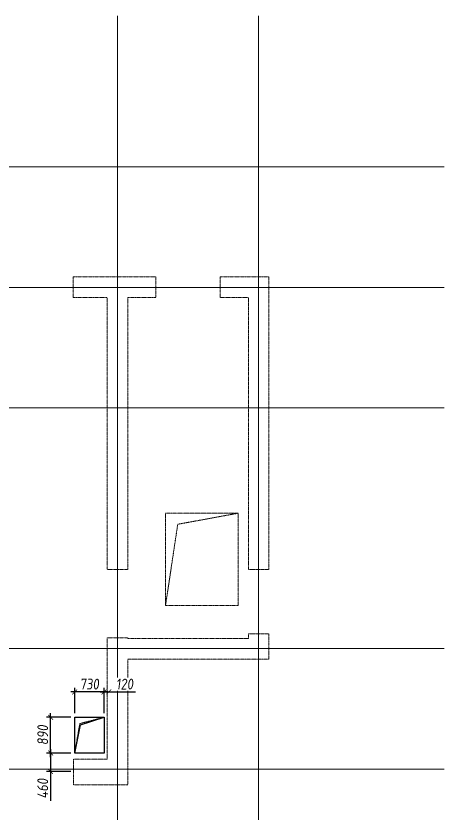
# Model space of a CAD drawing. Header units: millimetres. Extents: x -233751 to 529254, y -907864 to 285890.
# Drawn here: x 518603 to 529254, y -85495 to -65637 of the extents above; entities that cross this region are included whole.
import ezdxf

# ---------------------------------------------------------------- set-up
doc = ezdxf.new("R2010")
doc.units = ezdxf.units.MM
doc.linetypes.add('ADSK_Штриховая_ш2 п1', pattern=[3, 2, -1])
doc.linetypes.add('осевая', pattern=[2, 1.25, -0.25, 0.25, -0.25])
doc.layers.get('0').update_dxf_attribs({"lineweight": 30})
doc.layers.get('Defpoints').update_dxf_attribs({"lineweight": 0})
for name, color, linetype, lineweight in [('КР_Новые отверстия', 5, 'Continuous', 30), ('КР_Оси', 7, 'Continuous', 5), ('КР_Размеры отверстия', 7, 'Continuous', 5), ('КР_Сущ отверстия', 6, 'Continuous', 15), ('КР_Тонкая', 250, 'Continuous', 0)]:
    doc.layers.add(name, color=color, linetype=linetype, lineweight=lineweight)
doc.styles.add('ISOCPEUR', font='isocpeur.ttf', dxfattribs={"width": 0.85, "oblique": 7})
doc.dimstyles.new('R_100', dxfattribs={"dimtxt": 270, "dimasz": 120, "dimexe": 100, "dimexo": 100, "dimgap": 60, "dimtad": 1, "dimdec": 0, "dimrnd": 5, "dimzin": 0, "dimdsep": 46, "dimtxsty": 'ISOCPEUR', "dimblk": 'ARCHTICK', "dimcen": 0, "dimdle": 100, "dimclrd": 256, "dimclre": 256, "dimclrt": 256, "dimadec": 0, "dimazin": 0, "dimtfac": 2, "dimtdec": 0, "dimtmove": 0, "dimatfit": 3, "dimfxl": 1, "dimtvp": 3, "dimtfill": 1, "dimtolj": 1, "dimtzin": 0, "dimarcsym": 0})

# ---------------------------------------------------------------- blocks, each defined once
blk = doc.blocks.new('*U1979')
at = {"color": 0, "linetype": 'ByBlock', "lineweight": -2, "ltscale": 10}
blk.add_line((0, 0), (-71487, 0), dxfattribs=at)
blk = doc.blocks.new('*U1980')
at = {"color": 0, "linetype": 'ByBlock', "lineweight": -2, "ltscale": 10}
blk.add_line((0, 0), (-71487, 0), dxfattribs=at)
blk = doc.blocks.new('*U1981')
at = {"color": 0, "linetype": 'ByBlock', "lineweight": -2, "ltscale": 10}
blk.add_line((0, 0), (-71487, 0), dxfattribs=at)
blk = doc.blocks.new('*U1982')
at = {"color": 0, "linetype": 'ByBlock', "lineweight": -2, "ltscale": 10}
blk.add_line((0, 0), (-71487, 0), dxfattribs=at)
blk = doc.blocks.new('*U1983')
at = {"color": 0, "linetype": 'ByBlock', "lineweight": -2, "ltscale": 10}
blk.add_line((0, 0), (-71487, 0), dxfattribs=at)
blk = doc.blocks.new('*U2001')
at = {"color": 0, "linetype": 'ByBlock', "lineweight": -2, "ltscale": 10}
blk.add_line((0, 0), (0, -27762), dxfattribs=at)
blk = doc.blocks.new('*U2002')
at = {"color": 0, "linetype": 'ByBlock', "lineweight": -2, "ltscale": 10}
blk.add_line((0, 0), (0, -27762), dxfattribs=at)
blk = doc.blocks.new('_ArchTick')
at = {"color": 0, "linetype": 'ByBlock', "const_width": 0.15}
blk.add_lwpolyline([(-0.5, -0.5), (0.5, 0.5)], dxfattribs=at)
blk = doc.blocks.new('*D366')
at = {"layer": 'Defpoints', "color": 0, "transparency": 16777216}
for p in [(520064, -83999), (519464, -84459), (520064, -84459)]:
    blk.add_point(p, dxfattribs=at)
at = {"layer": 'КР_Размеры отверстия', "lineweight": -2, "transparency": 16777216}
for p, q in [((519464, -83899), (519464, -84459)), ((519964, -83999), (519364, -83999)), ((519964, -84459), (519364, -84459)), ((519464, -84459), (519464, -85191))]:
    blk.add_line(p, q, dxfattribs=at)
at = {"layer": 'КР_Размеры отверстия', "lineweight": -2, "transparency": 16777216, "xscale": 120, "yscale": 120, "zscale": 120}
for p, rotation in [((519464, -83999), 90), ((519464, -84459), 270)]:
    blk.add_blockref('_ArchTick', p, dxfattribs=dict(at, rotation=rotation))
at = {"layer": 'КР_Размеры отверстия', "lineweight": 5, "transparency": 16777216, "insert": (519269, -84885), "char_height": 270, "attachment_point": 5, "rotation": 90, "style": 'ISOCPEUR', "bg_fill": 3, "box_fill_scale": 1.1, "bg_fill_color": 256, "bg_fill_true_color": 13158600, "bg_fill_transparency": 0}
blk.add_mtext('\\A1;460', dxfattribs=at)
blk = doc.blocks.new('*D367')
at = {"layer": 'Defpoints', "color": 0, "transparency": 16777216}
for p in [(519464, -83109), (520064, -83109), (520064, -83999)]:
    blk.add_point(p, dxfattribs=at)
at = {"layer": 'КР_Размеры отверстия', "lineweight": -2, "transparency": 16777216}
for p, q in [((519964, -83109), (519364, -83109)), ((519464, -84099), (519464, -83009)), ((519964, -83999), (519364, -83999))]:
    blk.add_line(p, q, dxfattribs=at)
at = {"layer": 'КР_Размеры отверстия', "lineweight": -2, "transparency": 16777216, "xscale": 120, "yscale": 120, "zscale": 120}
for p, rotation in [((519464, -83109), 90), ((519464, -83999), 270)]:
    blk.add_blockref('_ArchTick', p, dxfattribs=dict(at, rotation=rotation))
at = {"layer": 'КР_Размеры отверстия', "lineweight": 5, "transparency": 16777216, "insert": (519269, -83554), "char_height": 270, "attachment_point": 5, "rotation": 90, "style": 'ISOCPEUR', "bg_fill": 3, "box_fill_scale": 1.1, "bg_fill_color": 256, "bg_fill_true_color": 13158600, "bg_fill_transparency": 0}
blk.add_mtext('\\A1;890', dxfattribs=at)
blk = doc.blocks.new('*D384')
at = {"layer": 'Defpoints', "color": 0, "transparency": 16777216}
for p in [(520064, -83109), (520794, -83109)]:
    blk.add_point(p, dxfattribs=at)
at = {"layer": 'КР_Размеры отверстия', "lineweight": -2, "transparency": 16777216}
for p, q in [((520064, -83009), (520064, -82377)), ((520794, -83009), (520794, -82377)), ((520894, -82477), (519964, -82477))]:
    blk.add_line(p, q, dxfattribs=at)
at = {"layer": 'КР_Размеры отверстия', "lineweight": -2, "transparency": 16777216, "xscale": 120, "yscale": 120, "zscale": 120, "rotation": 180}
blk.add_blockref('_ArchTick', (520064, -82477), dxfattribs=at)
at = {"layer": 'КР_Размеры отверстия', "lineweight": -2, "transparency": 16777216, "xscale": 120, "yscale": 120, "zscale": 120}
blk.add_blockref('_ArchTick', (520794, -82477), dxfattribs=at)
at = {"layer": 'КР_Размеры отверстия', "lineweight": 5, "transparency": 16777216, "insert": (520429, -82282), "char_height": 270, "attachment_point": 5, "style": 'ISOCPEUR', "bg_fill": 3, "box_fill_scale": 1.1, "bg_fill_color": 256, "bg_fill_true_color": 13158600, "bg_fill_transparency": 0}
blk.add_mtext('\\A1;730', dxfattribs=at)
at = {"layer": 'Defpoints', "color": 0, "transparency": 16777216}
blk.add_point((520064, -82477), dxfattribs=at)
blk = doc.blocks.new('*D385')
at = {"layer": 'Defpoints', "color": 0, "transparency": 16777216}
for p in [(520914, -82477), (520914, -82477), (520794, -83109)]:
    blk.add_point(p, dxfattribs=at)
at = {"layer": 'КР_Размеры отверстия', "lineweight": -2, "transparency": 16777216}
for p, q in [((520794, -83009), (520794, -82377)), ((520694, -82477), (520914, -82477)), ((520914, -82477), (521577, -82477))]:
    blk.add_line(p, q, dxfattribs=at)
at = {"layer": 'КР_Размеры отверстия', "lineweight": -2, "transparency": 16777216, "xscale": 120, "yscale": 120, "zscale": 120, "rotation": 180}
blk.add_blockref('_ArchTick', (520794, -82477), dxfattribs=at)
at = {"layer": 'КР_Размеры отверстия', "lineweight": -2, "transparency": 16777216, "xscale": 120, "yscale": 120, "zscale": 120}
blk.add_blockref('_ArchTick', (520914, -82477), dxfattribs=at)
at = {"layer": 'КР_Размеры отверстия', "lineweight": 5, "transparency": 16777216, "insert": (521306, -82282), "char_height": 270, "attachment_point": 5, "style": 'ISOCPEUR', "bg_fill": 3, "box_fill_scale": 1.1, "bg_fill_color": 256, "bg_fill_true_color": 13158600, "bg_fill_transparency": 0}
blk.add_mtext('\\A1;120', dxfattribs=at)

msp = doc.modelspace()

# ---------------------------------------------------------------- linework, layer by layer
at = {"layer": 'КР_Новые отверстия'}
msp.add_lwpolyline([(520064.2, -83109.3), (520794.2, -83109.3), (520794.2, -83999.3), (520064.2, -83999.3)], close=True, dxfattribs=at)
msp.add_lwpolyline([(520064.2, -83999.3), (520208.3, -83295.6), (520794.2, -83109.3)], dxfattribs=at)
at = {"layer": 'КР_Сущ отверстия', "linetype": 'ADSK_Штриховая_ш2 п1'}
for points in [[(524134.2, -78024.3), (522324.2, -78024.3), (522324.2, -80324.3), (524134.2, -80324.3)], [(520794.2, -83109.3), (520064.2, -83109.3), (520064.2, -83999.3), (520794.2, -83999.3)]]:
    msp.add_lwpolyline(points, close=True, dxfattribs=at)
for points in [[(522324.2, -80324.3), (522628.1, -78300.4), (524134.2, -78024.3)], [(520064.2, -83999.3), (520189.7, -83266.6), (520794.2, -83109.3)]]:
    msp.add_lwpolyline(points, dxfattribs=at)
at = {"layer": 'КР_Тонкая', "linetype": 'ADSK_Штриховая_ш2 п1'}
for points in [[(521385.4, -79429.3), (521385.4, -72649.3), (522085.4, -72649.3), (522085.4, -72139.3), (522085.4, -72139.3), (520025.4, -72139.3), (520025.4, -72139.3), (520025.4, -72649.3), (520875.4, -72649.3), (520875.4, -79429.3)], [(524776.5, -79429.3), (524895.4, -79429.3), (524895.4, -72139.3), (523685.4, -72139.3), (523685.4, -72649.3), (524385.4, -72649.3), (524385.4, -79429.3)]]:
    msp.add_lwpolyline(points, close=True, dxfattribs=at)
msp.add_lwpolyline([(520030.4, -84149.3), (520875.4, -84149.3), (520875.4, -81129.3), (521385.4, -81129.3), (521385.4, -81149.3), (524385.4, -81149.3), (524385.4, -81029.3), (524776.5, -81029.3), (524895.4, -81029.3), (524895.4, -81659.3), (521385.4, -81659.3), (521385.4, -84789.3), (520031.5, -84789.3), (520031.5, -84149.3)], dxfattribs=at)

# ---------------------------------------------------------------- block references
at = {"layer": 'КР_Оси', "linetype": 'осевая'}
for name, p in [('*U2001', (521125.4, -65636.9)), ('*U2002', (524635.4, -65636.9)), ('*U1983', (529253.8, -69399.3)), ('*U1982', (529253.8, -72399.3)), ('*U1981', (529253.8, -75399.3)), ('*U1980', (529253.8, -81399.3)), ('*U1979', (529253.8, -84399.3))]:
    msp.add_blockref(name, p, dxfattribs=at)

# ---------------------------------------------------------------- next in the draw order: dimensions: what is measured, and where the dimension line sits
at = {"layer": 'КР_Размеры отверстия', "lineweight": 5}
dim = msp.add_linear_dim(base=(519464.2, -84459.3), p1=(520064.2, -83999.3), p2=(520064.2, -84459.3), angle=90, dimstyle='R_100', override={"dimpost": '\\X'}, dxfattribs=at)
dim.commit()
dim.dimension.update_dxf_attribs({"geometry": '*D366', "text_midpoint": (519269.2, -84885.4)})

# ---------------------------------------------------------------- next in the draw order: dimensions: what is measured, and where the dimension line sits
dim = msp.add_linear_dim(base=(519464.2, -83109.3), p1=(520064.2, -83999.3), p2=(520064.2, -83109.3), angle=90, dimstyle='R_100', override={"dimpost": '\\X', "dimtmove": 1}, dxfattribs=at)
dim.commit()
dim.dimension.update_dxf_attribs({"geometry": '*D367', "text_midpoint": (519269.2, -83554.3)})

# ---------------------------------------------------------------- next in the draw order: dimensions: what is measured, and where the dimension line sits
dim = msp.add_linear_dim(base=(520064.2, -82477.1), p1=(520794.2, -83109.3), p2=(520064.2, -83109.3), dimstyle='R_100', override={"dimpost": '\\X'}, dxfattribs=at)
dim.commit()
dim.dimension.update_dxf_attribs({"geometry": '*D384', "text_midpoint": (520429.2, -82282.1)})

# ---------------------------------------------------------------- next in the draw order: dimensions: what is measured, and where the dimension line sits
dim = msp.add_linear_dim(base=(520914.2, -82477.1), p1=(520794.2, -83109.3), p2=(520914.2, -82477.1), dimstyle='R_100', override={"dimpost": '\\X'}, dxfattribs=at)
dim.commit()
dim.dimension.update_dxf_attribs({"geometry": '*D385', "text_midpoint": (521305.8, -82477.1), "dimtype": 160})

doc.saveas('drawing.dxf')
